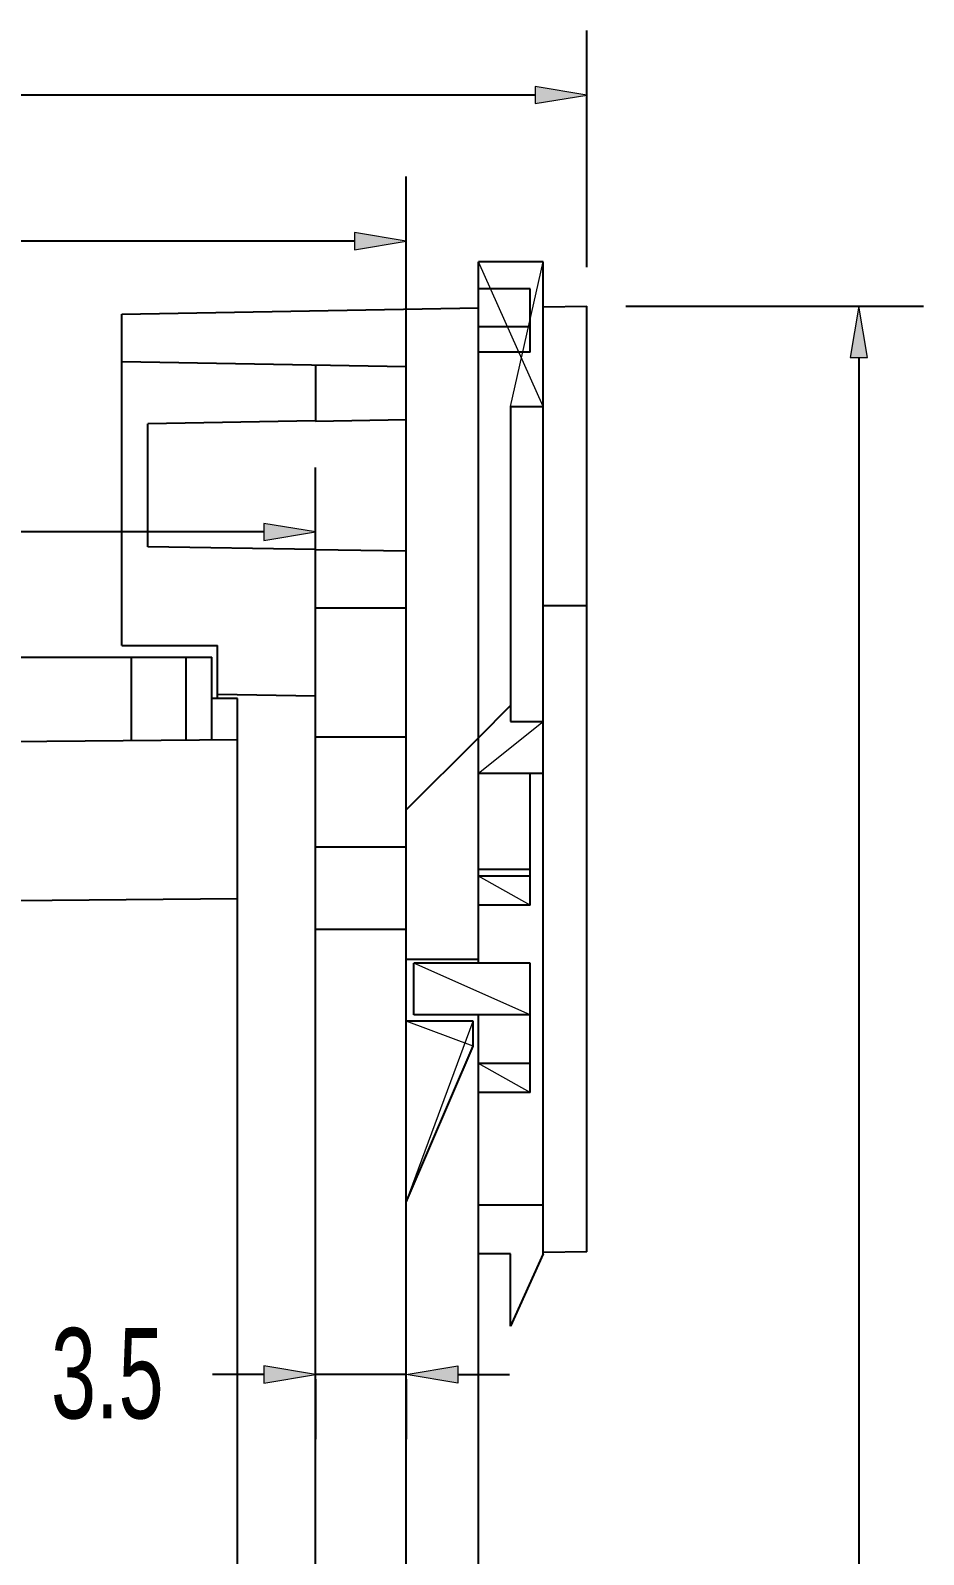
# Model space of a CAD drawing. Header units: inches. Extents: x 0 to 800, y 356 to 444.
# Drawn here: x 567.12 to 574.38, y 408.56 to 420.95 of the extents above; entities that cross this region are included whole.
import ezdxf

# ---------------------------------------------------------------- set-up
doc = ezdxf.new("R2010")
doc.units = ezdxf.units.IN
doc.header["$MEASUREMENT"] = 0
doc.layers.add('06___PRT_ALL_SURFS', color=7, linetype='Continuous')
pattern_1 = [(45, (0, 0), (-7.07107, 7.07107), [])]

# ---------------------------------------------------------------- blocks, each defined once
blk = doc.blocks.new('block 1694')
at = {"color": 7, "lineweight": 25, "true_color": 0xffffff}
blk.add_lwpolyline([(567.867, 418.255), (567.867, 418.643)], dxfattribs=at)
blk = doc.blocks.new('block 1695')
at = {"color": 7, "lineweight": 25, "true_color": 0xffffff}
blk.add_lwpolyline([(567.867, 418.643), (570.764, 418.693)], dxfattribs=at)
blk = doc.blocks.new('block 1696')
at = {"color": 7, "lineweight": 25, "true_color": 0xffffff}
blk.add_lwpolyline([(570.764, 413.399), (570.764, 418.693)], dxfattribs=at)
blk = doc.blocks.new('block 1697')
at = {"color": 7, "lineweight": 25, "true_color": 0xffffff}
blk.add_lwpolyline([(570.764, 413.399), (570.177, 413.399)], dxfattribs=at)
blk = doc.blocks.new('block 1698')
at = {"color": 7, "lineweight": 25, "true_color": 0xffffff}
blk.add_lwpolyline([(570.177, 413.399), (570.177, 418.215)], dxfattribs=at)
blk = doc.blocks.new('block 1699')
at = {"color": 7, "lineweight": 25, "true_color": 0xffffff}
blk.add_lwpolyline([(570.177, 418.215), (567.867, 418.255)], dxfattribs=at)
blk = doc.blocks.new('block 1704')
at = {"color": 7, "lineweight": 25, "true_color": 0xffffff}
blk.add_lwpolyline([(570.722, 412.896), (570.177, 412.896)], dxfattribs=at)
blk = doc.blocks.new('block 1705')
at = {"color": 7, "lineweight": 25, "true_color": 0xffffff}
blk.add_lwpolyline([(570.722, 412.693), (570.722, 412.896)], dxfattribs=at)
blk = doc.blocks.new('block 1706')
at = {"color": 7, "lineweight": 25, "true_color": 0xffffff}
blk.add_lwpolyline([(570.177, 411.426), (570.722, 412.693)], dxfattribs=at)
blk = doc.blocks.new('block 1707')
at = {"color": 7, "lineweight": 25, "true_color": 0xffffff}
blk.add_lwpolyline([(570.177, 411.426), (570.177, 412.896)], dxfattribs=at)
blk = doc.blocks.new('block 1708')
at = {"true_color": 0x000000}
h = blk.add_hatch(dxfattribs=at)
h.set_pattern_fill('AI_USER_DEFINED_HATCH', color=18, scale=10, angle=45, style=0, pattern_type=0)
h.set_pattern_definition(pattern_1)
edge = h.paths.add_edge_path()
edge.add_spline(control_points=[(567.867, 395.498), (567.867, 395.498), (567.867, 395.886), (567.867, 395.886), (567.867, 395.886), (570.177, 395.926), (570.177, 395.926), (570.177, 395.926), (567.867, 395.886), (567.867, 395.886), (567.867, 395.886), (570.177, 395.926), (570.177, 395.926), (570.177, 395.926), (570.177, 403.397), (570.177, 403.397), (570.177, 403.397), (571.016, 403.382), (571.016, 403.382), (571.016, 403.382), (571.016, 403.492), (571.016, 403.492), (571.016, 403.492), (571.226, 403.912), (571.226, 403.912), (571.226, 403.912), (571.646, 403.912), (571.646, 403.912), (571.646, 403.912), (571.646, 402.803), (571.646, 402.803), (571.646, 402.803), (571.646, 403.912), (571.646, 403.912), (571.646, 403.912), (570.764, 402.757), (570.764, 402.757), (570.764, 402.757), (571.646, 402.803), (571.646, 402.803), (571.646, 402.803), (570.764, 396.062), (570.764, 396.062), (570.764, 396.062), (570.764, 402.757), (570.764, 402.757), (570.764, 402.757), (570.764, 396.062), (570.764, 396.062), (570.764, 396.062), (571.646, 396.016), (571.646, 396.016), (571.646, 396.016), (571.646, 395.433), (571.646, 395.433), (571.646, 395.433), (571.646, 396.016), (571.646, 396.016), (571.646, 396.016), (567.867, 395.498), (567.867, 395.498), (567.867, 395.498), (571.646, 395.433), (571.646, 395.433), (571.646, 395.433), (567.867, 395.498), (567.867, 395.498)], knot_values=[0, 0, 0, 0, 1, 1, 1, 2, 2, 2, 3, 3, 3, 4, 4, 4, 5, 5, 5, 6, 6, 6, 7, 7, 7, 8, 8, 8, 9, 9, 9, 10, 10, 10, 11, 11, 11, 12, 12, 12, 13, 13, 13, 14, 14, 14, 15, 15, 15, 16, 16, 16, 17, 17, 17, 18, 18, 18, 19, 19, 19, 20, 20, 20, 21, 21, 21, 22, 22, 22, 22], degree=3, periodic=1)
edge = h.paths.add_edge_path()
edge.add_spline(control_points=[(567.867, 418.255), (567.867, 418.255), (567.867, 418.643), (567.867, 418.643), (567.867, 418.643), (570.764, 418.693), (570.764, 418.693), (570.764, 418.693), (570.764, 413.399), (570.764, 413.399), (570.764, 413.399), (570.764, 418.693), (570.764, 418.693), (570.764, 418.693), (570.764, 413.399), (570.764, 413.399), (570.764, 413.399), (570.177, 413.399), (570.177, 413.399), (570.177, 413.399), (570.177, 418.215), (570.177, 418.215), (570.177, 418.215), (567.867, 418.255), (567.867, 418.255), (567.867, 418.255), (567.867, 418.255), (567.867, 418.255)], knot_values=[0, 0, 0, 0, 1, 1, 1, 2, 2, 2, 3, 3, 3, 4, 4, 4, 5, 5, 5, 6, 6, 6, 7, 7, 7, 8, 8, 8, 9, 9, 9, 9], degree=3, periodic=1)
edge = h.paths.add_edge_path()
edge.add_spline(control_points=[(570.764, 404.038), (570.764, 404.038), (570.177, 404.038), (570.177, 404.038), (570.177, 404.038), (570.177, 408.13), (570.177, 408.13), (570.177, 408.13), (570.764, 408.13), (570.764, 408.13), (570.764, 408.13), (570.177, 408.13), (570.177, 408.13), (570.177, 408.13), (570.764, 404.038), (570.764, 404.038), (570.764, 404.038), (570.764, 408.13), (570.764, 408.13), (570.764, 408.13), (570.764, 404.038), (570.764, 404.038)], knot_values=[0, 0, 0, 0, 1, 1, 1, 2, 2, 2, 3, 3, 3, 4, 4, 4, 5, 5, 5, 6, 6, 6, 7, 7, 7, 7], degree=3, periodic=1)
edge = h.paths.add_edge_path()
edge.add_spline(control_points=[(570.722, 412.896), (570.722, 412.896), (570.177, 412.896), (570.177, 412.896), (570.177, 412.896), (570.722, 412.693), (570.722, 412.693), (570.722, 412.693), (570.722, 412.896), (570.722, 412.896), (570.722, 412.896), (570.177, 411.426), (570.177, 411.426), (570.177, 411.426), (570.722, 412.693), (570.722, 412.693), (570.722, 412.693), (570.177, 411.426), (570.177, 411.426), (570.177, 411.426), (570.177, 412.896), (570.177, 412.896), (570.177, 412.896), (570.722, 412.896), (570.722, 412.896)], knot_values=[0, 0, 0, 0, 1, 1, 1, 2, 2, 2, 3, 3, 3, 4, 4, 4, 5, 5, 5, 6, 6, 6, 7, 7, 7, 8, 8, 8, 8], degree=3, periodic=1)
at = {"lineweight": 0}
for points, knots in [([(567.867, 418.255), (567.867, 418.255), (567.867, 418.643), (567.867, 418.643), (567.867, 418.643), (570.764, 418.693), (570.764, 418.693), (570.764, 418.693), (570.764, 413.399), (570.764, 413.399), (570.764, 413.399), (570.764, 418.693), (570.764, 418.693), (570.764, 418.693), (570.764, 413.399), (570.764, 413.399), (570.764, 413.399), (570.177, 413.399), (570.177, 413.399), (570.177, 413.399), (570.177, 418.215), (570.177, 418.215), (570.177, 418.215), (567.867, 418.255), (567.867, 418.255), (567.867, 418.255), (567.867, 418.255), (567.867, 418.255)], [0, 0, 0, 0, 1, 1, 1, 2, 2, 2, 3, 3, 3, 4, 4, 4, 5, 5, 5, 6, 6, 6, 7, 7, 7, 8, 8, 8, 9, 9, 9, 9]), ([(570.722, 412.896), (570.722, 412.896), (570.177, 412.896), (570.177, 412.896), (570.177, 412.896), (570.722, 412.693), (570.722, 412.693), (570.722, 412.693), (570.722, 412.896), (570.722, 412.896), (570.722, 412.896), (570.177, 411.426), (570.177, 411.426), (570.177, 411.426), (570.722, 412.693), (570.722, 412.693), (570.722, 412.693), (570.177, 411.426), (570.177, 411.426), (570.177, 411.426), (570.177, 412.896), (570.177, 412.896), (570.177, 412.896), (570.722, 412.896), (570.722, 412.896)], [0, 0, 0, 0, 1, 1, 1, 2, 2, 2, 3, 3, 3, 4, 4, 4, 5, 5, 5, 6, 6, 6, 7, 7, 7, 8, 8, 8, 8])]:
    blk.add_open_spline(points, degree=3, knots=knots, dxfattribs=at)
blk = doc.blocks.new('block 1709')
at = {"color": 7, "lineweight": 25, "true_color": 0xffffff}
blk.add_lwpolyline([(571.289, 411.006), (571.289, 411.405)], dxfattribs=at)
blk = doc.blocks.new('block 1710')
at = {"color": 7, "lineweight": 25, "true_color": 0xffffff}
blk.add_lwpolyline([(571.289, 411.006), (571.026, 410.419)], dxfattribs=at)
blk = doc.blocks.new('block 1711')
at = {"color": 7, "lineweight": 25, "true_color": 0xffffff}
blk.add_lwpolyline([(571.026, 410.419), (571.026, 411.006)], dxfattribs=at)
blk = doc.blocks.new('block 1712')
at = {"color": 7, "lineweight": 25, "true_color": 0xffffff}
blk.add_lwpolyline([(571.026, 411.006), (570.764, 411.006)], dxfattribs=at)
blk = doc.blocks.new('block 1713')
at = {"color": 7, "lineweight": 25, "true_color": 0xffffff}
blk.add_lwpolyline([(570.764, 411.006), (570.764, 411.405)], dxfattribs=at)
blk = doc.blocks.new('block 1714')
at = {"color": 7, "lineweight": 25, "true_color": 0xffffff}
blk.add_lwpolyline([(570.764, 411.405), (571.289, 411.405)], dxfattribs=at)
blk = doc.blocks.new('block 1715')
at = {"color": 7, "lineweight": 25, "true_color": 0xffffff}
blk.add_lwpolyline([(571.289, 414.911), (571.289, 415.331)], dxfattribs=at)
blk = doc.blocks.new('block 1716')
at = {"color": 7, "lineweight": 25, "true_color": 0xffffff}
blk.add_lwpolyline([(570.764, 414.911), (571.289, 414.911)], dxfattribs=at)
blk = doc.blocks.new('block 1717')
at = {"color": 7, "lineweight": 25, "true_color": 0xffffff}
blk.add_lwpolyline([(570.764, 414.911), (570.764, 418.333)], dxfattribs=at)
blk = doc.blocks.new('block 1718')
at = {"color": 7, "lineweight": 25, "true_color": 0xffffff}
blk.add_lwpolyline([(571.184, 418.333), (570.764, 418.333)], dxfattribs=at)
blk = doc.blocks.new('block 1719')
at = {"color": 7, "lineweight": 25, "true_color": 0xffffff}
blk.add_lwpolyline([(571.184, 418.333), (571.184, 418.849)], dxfattribs=at)
blk = doc.blocks.new('block 1720')
at = {"color": 7, "lineweight": 25, "true_color": 0xffffff}
blk.add_lwpolyline([(571.184, 418.849), (570.764, 418.849)], dxfattribs=at)
blk = doc.blocks.new('block 1721')
at = {"color": 7, "lineweight": 25, "true_color": 0xffffff}
blk.add_lwpolyline([(570.764, 418.849), (570.764, 419.067)], dxfattribs=at)
blk = doc.blocks.new('block 1722')
at = {"color": 7, "lineweight": 25, "true_color": 0xffffff}
blk.add_lwpolyline([(571.289, 419.067), (570.764, 419.067)], dxfattribs=at)
blk = doc.blocks.new('block 1723')
at = {"color": 7, "lineweight": 25, "true_color": 0xffffff}
blk.add_lwpolyline([(571.289, 417.892), (571.289, 419.067)], dxfattribs=at)
blk = doc.blocks.new('block 1724')
at = {"color": 7, "lineweight": 25, "true_color": 0xffffff}
blk.add_lwpolyline([(571.026, 417.892), (571.289, 417.892)], dxfattribs=at)
blk = doc.blocks.new('block 1725')
at = {"color": 7, "lineweight": 25, "true_color": 0xffffff}
blk.add_lwpolyline([(571.026, 417.892), (571.026, 415.331)], dxfattribs=at)
blk = doc.blocks.new('block 1726')
at = {"color": 7, "lineweight": 25, "true_color": 0xffffff}
blk.add_lwpolyline([(571.026, 415.331), (571.289, 415.331)], dxfattribs=at)
blk = doc.blocks.new('block 1727')
at = {"color": 7, "lineweight": 25, "true_color": 0xffffff}
blk.add_lwpolyline([(570.764, 412.316), (570.764, 412.552)], dxfattribs=at)
blk = doc.blocks.new('block 1728')
at = {"color": 7, "lineweight": 25, "true_color": 0xffffff}
blk.add_lwpolyline([(571.184, 412.552), (570.764, 412.552)], dxfattribs=at)
blk = doc.blocks.new('block 1729')
at = {"color": 7, "lineweight": 25, "true_color": 0xffffff}
blk.add_lwpolyline([(571.184, 412.316), (571.184, 412.552)], dxfattribs=at)
blk = doc.blocks.new('block 1730')
at = {"color": 7, "lineweight": 25, "true_color": 0xffffff}
blk.add_lwpolyline([(571.184, 412.316), (570.764, 412.316)], dxfattribs=at)
blk = doc.blocks.new('block 1731')
at = {"color": 7, "lineweight": 25, "true_color": 0xffffff}
blk.add_lwpolyline([(570.764, 413.838), (570.764, 414.074)], dxfattribs=at)
blk = doc.blocks.new('block 1732')
at = {"color": 7, "lineweight": 25, "true_color": 0xffffff}
blk.add_lwpolyline([(571.184, 414.074), (570.764, 414.074)], dxfattribs=at)
blk = doc.blocks.new('block 1733')
at = {"color": 7, "lineweight": 25, "true_color": 0xffffff}
blk.add_lwpolyline([(571.184, 413.838), (571.184, 414.074)], dxfattribs=at)
blk = doc.blocks.new('block 1734')
at = {"color": 7, "lineweight": 25, "true_color": 0xffffff}
blk.add_lwpolyline([(571.184, 413.838), (570.764, 413.838)], dxfattribs=at)
blk = doc.blocks.new('block 1735')
at = {"color": 7, "lineweight": 25, "true_color": 0xffffff}
blk.add_lwpolyline([(571.184, 412.948), (571.184, 413.368)], dxfattribs=at)
blk = doc.blocks.new('block 1736')
at = {"color": 7, "lineweight": 25, "true_color": 0xffffff}
blk.add_lwpolyline([(571.184, 412.948), (570.239, 412.948)], dxfattribs=at)
blk = doc.blocks.new('block 1737')
at = {"color": 7, "lineweight": 25, "true_color": 0xffffff}
blk.add_lwpolyline([(570.239, 412.948), (570.239, 413.368)], dxfattribs=at)
blk = doc.blocks.new('block 1738')
at = {"color": 7, "lineweight": 25, "true_color": 0xffffff}
blk.add_lwpolyline([(571.184, 413.368), (570.239, 413.368)], dxfattribs=at)
blk = doc.blocks.new('block 1739')
at = {"true_color": 0x000000}
h = blk.add_hatch(dxfattribs=at)
h.set_pattern_fill('AI_USER_DEFINED_HATCH', color=18, scale=10, angle=45, style=0, pattern_type=0)
h.set_pattern_definition(pattern_1)
edge = h.paths.add_edge_path()
edge.add_spline(control_points=[(571.289, 411.007), (571.289, 411.007), (571.289, 411.405), (571.289, 411.405), (571.289, 411.405), (571.289, 411.007), (571.289, 411.007), (571.289, 411.007), (571.026, 410.419), (571.026, 410.419), (571.026, 410.419), (571.026, 411.007), (571.026, 411.007), (571.026, 411.007), (570.764, 411.007), (570.764, 411.007), (570.764, 411.007), (570.764, 411.405), (570.764, 411.405), (570.764, 411.405), (571.289, 411.405), (571.289, 411.405), (571.289, 411.405), (571.289, 411.007), (571.289, 411.007)], knot_values=[0, 0, 0, 0, 1, 1, 1, 2, 2, 2, 3, 3, 3, 4, 4, 4, 5, 5, 5, 6, 6, 6, 7, 7, 7, 8, 8, 8, 8], degree=3, periodic=1)
edge = h.paths.add_edge_path()
edge.add_spline(control_points=[(571.289, 414.911), (571.289, 414.911), (571.289, 415.331), (571.289, 415.331), (571.289, 415.331), (570.764, 414.911), (570.764, 414.911), (570.764, 414.911), (571.289, 414.911), (571.289, 414.911), (571.289, 414.911), (570.764, 414.911), (570.764, 414.911), (570.764, 414.911), (570.764, 418.333), (570.764, 418.333), (570.764, 418.333), (571.184, 418.333), (571.184, 418.333), (571.184, 418.333), (570.764, 418.333), (570.764, 418.333), (570.764, 418.333), (571.184, 418.333), (571.184, 418.333), (571.184, 418.333), (571.184, 418.849), (571.184, 418.849), (571.184, 418.849), (570.764, 418.849), (570.764, 418.849), (570.764, 418.849), (570.764, 419.067), (570.764, 419.067), (570.764, 419.067), (571.289, 419.067), (571.289, 419.067), (571.289, 419.067), (570.764, 419.067), (570.764, 419.067), (570.764, 419.067), (571.289, 417.892), (571.289, 417.892), (571.289, 417.892), (571.289, 419.067), (571.289, 419.067), (571.289, 419.067), (571.026, 417.892), (571.026, 417.892), (571.026, 417.892), (571.289, 417.892), (571.289, 417.892), (571.289, 417.892), (571.026, 417.892), (571.026, 417.892), (571.026, 417.892), (571.026, 415.331), (571.026, 415.331), (571.026, 415.331), (571.289, 415.331), (571.289, 415.331), (571.289, 415.331), (571.289, 414.911), (571.289, 414.911)], knot_values=[0, 0, 0, 0, 1, 1, 1, 2, 2, 2, 3, 3, 3, 4, 4, 4, 5, 5, 5, 6, 6, 6, 7, 7, 7, 8, 8, 8, 9, 9, 9, 10, 10, 10, 11, 11, 11, 12, 12, 12, 13, 13, 13, 14, 14, 14, 15, 15, 15, 16, 16, 16, 17, 17, 17, 18, 18, 18, 19, 19, 19, 20, 20, 20, 21, 21, 21, 21], degree=3, periodic=1)
edge = h.paths.add_edge_path()
edge.add_spline(control_points=[(570.764, 412.316), (570.764, 412.316), (570.764, 412.552), (570.764, 412.552), (570.764, 412.552), (571.184, 412.552), (571.184, 412.552), (571.184, 412.552), (570.764, 412.552), (570.764, 412.552), (570.764, 412.552), (571.184, 412.316), (571.184, 412.316), (571.184, 412.316), (571.184, 412.552), (571.184, 412.552), (571.184, 412.552), (571.184, 412.316), (571.184, 412.316), (571.184, 412.316), (570.764, 412.316), (570.764, 412.316), (570.764, 412.316), (570.764, 412.316), (570.764, 412.316)], knot_values=[0, 0, 0, 0, 1, 1, 1, 2, 2, 2, 3, 3, 3, 4, 4, 4, 5, 5, 5, 6, 6, 6, 7, 7, 7, 8, 8, 8, 8], degree=3, periodic=1)
edge = h.paths.add_edge_path()
edge.add_spline(control_points=[(570.764, 413.838), (570.764, 413.838), (570.764, 414.074), (570.764, 414.074), (570.764, 414.074), (571.184, 414.074), (571.184, 414.074), (571.184, 414.074), (570.764, 414.074), (570.764, 414.074), (570.764, 414.074), (571.184, 413.838), (571.184, 413.838), (571.184, 413.838), (571.184, 414.074), (571.184, 414.074), (571.184, 414.074), (571.184, 413.838), (571.184, 413.838), (571.184, 413.838), (570.764, 413.838), (570.764, 413.838), (570.764, 413.838), (570.764, 413.838), (570.764, 413.838)], knot_values=[0, 0, 0, 0, 1, 1, 1, 2, 2, 2, 3, 3, 3, 4, 4, 4, 5, 5, 5, 6, 6, 6, 7, 7, 7, 8, 8, 8, 8], degree=3, periodic=1)
edge = h.paths.add_edge_path()
edge.add_spline(control_points=[(571.184, 412.948), (571.184, 412.948), (571.184, 413.368), (571.184, 413.368), (571.184, 413.368), (571.184, 412.948), (571.184, 412.948), (571.184, 412.948), (570.239, 412.948), (570.239, 412.948), (570.239, 412.948), (570.239, 413.368), (570.239, 413.368), (570.239, 413.368), (571.184, 413.368), (571.184, 413.368), (571.184, 413.368), (570.239, 413.368), (570.239, 413.368), (570.239, 413.368), (571.184, 412.948), (571.184, 412.948)], knot_values=[0, 0, 0, 0, 1, 1, 1, 2, 2, 2, 3, 3, 3, 4, 4, 4, 5, 5, 5, 6, 6, 6, 7, 7, 7, 7], degree=3, periodic=1)
at = {"lineweight": 0}
for points, knots in [([(571.289, 414.911), (571.289, 414.911), (571.289, 415.331), (571.289, 415.331), (571.289, 415.331), (570.764, 414.911), (570.764, 414.911), (570.764, 414.911), (571.289, 414.911), (571.289, 414.911), (571.289, 414.911), (570.764, 414.911), (570.764, 414.911), (570.764, 414.911), (570.764, 418.333), (570.764, 418.333), (570.764, 418.333), (571.184, 418.333), (571.184, 418.333), (571.184, 418.333), (570.764, 418.333), (570.764, 418.333), (570.764, 418.333), (571.184, 418.333), (571.184, 418.333), (571.184, 418.333), (571.184, 418.849), (571.184, 418.849), (571.184, 418.849), (570.764, 418.849), (570.764, 418.849), (570.764, 418.849), (570.764, 419.067), (570.764, 419.067), (570.764, 419.067), (571.289, 419.067), (571.289, 419.067), (571.289, 419.067), (570.764, 419.067), (570.764, 419.067), (570.764, 419.067), (571.289, 417.892), (571.289, 417.892), (571.289, 417.892), (571.289, 419.067), (571.289, 419.067), (571.289, 419.067), (571.026, 417.892), (571.026, 417.892), (571.026, 417.892), (571.289, 417.892), (571.289, 417.892), (571.289, 417.892), (571.026, 417.892), (571.026, 417.892), (571.026, 417.892), (571.026, 415.331), (571.026, 415.331), (571.026, 415.331), (571.289, 415.331), (571.289, 415.331), (571.289, 415.331), (571.289, 414.911), (571.289, 414.911)], [0, 0, 0, 0, 1, 1, 1, 2, 2, 2, 3, 3, 3, 4, 4, 4, 5, 5, 5, 6, 6, 6, 7, 7, 7, 8, 8, 8, 9, 9, 9, 10, 10, 10, 11, 11, 11, 12, 12, 12, 13, 13, 13, 14, 14, 14, 15, 15, 15, 16, 16, 16, 17, 17, 17, 18, 18, 18, 19, 19, 19, 20, 20, 20, 21, 21, 21, 21]), ([(570.764, 413.838), (570.764, 413.838), (570.764, 414.074), (570.764, 414.074), (570.764, 414.074), (571.184, 414.074), (571.184, 414.074), (571.184, 414.074), (570.764, 414.074), (570.764, 414.074), (570.764, 414.074), (571.184, 413.838), (571.184, 413.838), (571.184, 413.838), (571.184, 414.074), (571.184, 414.074), (571.184, 414.074), (571.184, 413.838), (571.184, 413.838), (571.184, 413.838), (570.764, 413.838), (570.764, 413.838), (570.764, 413.838), (570.764, 413.838), (570.764, 413.838)], [0, 0, 0, 0, 1, 1, 1, 2, 2, 2, 3, 3, 3, 4, 4, 4, 5, 5, 5, 6, 6, 6, 7, 7, 7, 8, 8, 8, 8]), ([(571.184, 412.948), (571.184, 412.948), (571.184, 413.368), (571.184, 413.368), (571.184, 413.368), (571.184, 412.948), (571.184, 412.948), (571.184, 412.948), (570.239, 412.948), (570.239, 412.948), (570.239, 412.948), (570.239, 413.368), (570.239, 413.368), (570.239, 413.368), (571.184, 413.368), (571.184, 413.368), (571.184, 413.368), (570.239, 413.368), (570.239, 413.368), (570.239, 413.368), (571.184, 412.948), (571.184, 412.948)], [0, 0, 0, 0, 1, 1, 1, 2, 2, 2, 3, 3, 3, 4, 4, 4, 5, 5, 5, 6, 6, 6, 7, 7, 7, 7]), ([(570.764, 412.316), (570.764, 412.316), (570.764, 412.552), (570.764, 412.552), (570.764, 412.552), (571.184, 412.552), (571.184, 412.552), (571.184, 412.552), (570.764, 412.552), (570.764, 412.552), (570.764, 412.552), (571.184, 412.316), (571.184, 412.316), (571.184, 412.316), (571.184, 412.552), (571.184, 412.552), (571.184, 412.552), (571.184, 412.316), (571.184, 412.316), (571.184, 412.316), (570.764, 412.316), (570.764, 412.316), (570.764, 412.316), (570.764, 412.316), (570.764, 412.316)], [0, 0, 0, 0, 1, 1, 1, 2, 2, 2, 3, 3, 3, 4, 4, 4, 5, 5, 5, 6, 6, 6, 7, 7, 7, 8, 8, 8, 8]), ([(571.289, 411.007), (571.289, 411.007), (571.289, 411.405), (571.289, 411.405), (571.289, 411.405), (571.289, 411.007), (571.289, 411.007), (571.289, 411.007), (571.026, 410.419), (571.026, 410.419), (571.026, 410.419), (571.026, 411.007), (571.026, 411.007), (571.026, 411.007), (570.764, 411.007), (570.764, 411.007), (570.764, 411.007), (570.764, 411.405), (570.764, 411.405), (570.764, 411.405), (571.289, 411.405), (571.289, 411.405), (571.289, 411.405), (571.289, 411.007), (571.289, 411.007)], [0, 0, 0, 0, 1, 1, 1, 2, 2, 2, 3, 3, 3, 4, 4, 4, 5, 5, 5, 6, 6, 6, 7, 7, 7, 8, 8, 8, 8])]:
    blk.add_open_spline(points, degree=3, knots=knots, dxfattribs=at)
blk = doc.blocks.new('block 1870')
at = {"color": 7, "lineweight": 25, "true_color": 0xffffff}
blk.add_lwpolyline([(567.867, 415.95), (567.867, 418.643)], dxfattribs=at)
blk = doc.blocks.new('block 1872')
at = {"color": 7, "lineweight": 25, "true_color": 0xffffff}
blk.add_lwpolyline([(567.946, 415.178), (567.946, 415.855)], dxfattribs=at)
blk = doc.blocks.new('block 1874')
at = {"color": 7, "lineweight": 25, "true_color": 0xffffff}
blk.add_lwpolyline([(568.077, 416.752), (568.077, 417.75)], dxfattribs=at)
blk = doc.blocks.new('block 1875')
at = {"color": 7, "lineweight": 25, "true_color": 0xffffff}
blk.add_lwpolyline([(570.177, 411.426), (570.722, 412.693)], dxfattribs=at)
blk = doc.blocks.new('block 1878')
at = {"color": 7, "lineweight": 25, "true_color": 0xffffff}
blk.add_lwpolyline([(568.387, 415.855), (568.387, 415.182)], dxfattribs=at)
blk = doc.blocks.new('block 1881')
at = {"color": 7, "lineweight": 25, "true_color": 0xffffff}
blk.add_lwpolyline([(568.597, 415.184), (568.597, 415.855)], dxfattribs=at)
blk = doc.blocks.new('block 1883')
at = {"color": 7, "lineweight": 25, "true_color": 0xffffff}
blk.add_lwpolyline([(568.645, 415.519), (568.645, 415.95)], dxfattribs=at)
blk = doc.blocks.new('block 1884')
at = {"color": 7, "lineweight": 25, "true_color": 0xffffff}
blk.add_lwpolyline([(568.807, 398.622), (568.807, 415.519)], dxfattribs=at)
blk = doc.blocks.new('block 1885')
at = {"color": 7, "lineweight": 25, "true_color": 0xffffff}
blk.add_lwpolyline([(571.646, 411.022), (571.289, 411.016)], dxfattribs=at)
blk = doc.blocks.new('block 1889')
at = {"color": 7, "lineweight": 25, "true_color": 0xffffff}
blk.add_lwpolyline([(569.441, 418.228), (569.441, 417.772)], dxfattribs=at)
blk = doc.blocks.new('block 1891')
at = {"color": 7, "lineweight": 25, "true_color": 0xffffff}
blk.add_lwpolyline([(569.441, 397.41), (569.441, 416.73)], dxfattribs=at)
blk = doc.blocks.new('block 1892')
at = {"color": 7, "lineweight": 25, "true_color": 0xffffff}
blk.add_lwpolyline([(571.289, 411.006), (571.026, 410.419)], dxfattribs=at)
blk = doc.blocks.new('block 1893')
at = {"color": 7, "lineweight": 25, "true_color": 0xffffff}
blk.add_lwpolyline([(571.026, 411.006), (570.764, 411.006)], dxfattribs=at)
blk = doc.blocks.new('block 1895')
at = {"color": 7, "lineweight": 25, "true_color": 0xffffff}
blk.add_lwpolyline([(570.764, 411.405), (571.289, 411.405)], dxfattribs=at)
blk = doc.blocks.new('block 1897')
at = {"color": 7, "lineweight": 25, "true_color": 0xffffff}
blk.add_lwpolyline([(570.177, 395.926), (570.177, 418.215)], dxfattribs=at)
blk = doc.blocks.new('block 1898')
at = {"color": 7, "lineweight": 25, "true_color": 0xffffff}
blk.add_lwpolyline([(570.239, 412.948), (570.239, 413.368)], dxfattribs=at)
blk = doc.blocks.new('block 1899')
at = {"color": 7, "lineweight": 25, "true_color": 0xffffff}
blk.add_lwpolyline([(570.722, 412.693), (570.722, 412.896)], dxfattribs=at)
blk = doc.blocks.new('block 1901')
at = {"color": 7, "lineweight": 25, "true_color": 0xffffff}
blk.add_lwpolyline([(570.764, 403.387), (570.764, 412.948)], dxfattribs=at)
blk = doc.blocks.new('block 1902')
at = {"color": 7, "lineweight": 25, "true_color": 0xffffff}
blk.add_lwpolyline([(570.764, 413.368), (570.764, 419.067)], dxfattribs=at)
blk = doc.blocks.new('block 1905')
at = {"color": 7, "lineweight": 25, "true_color": 0xffffff}
blk.add_lwpolyline([(571.184, 412.316), (570.764, 412.316)], dxfattribs=at)
blk = doc.blocks.new('block 1907')
at = {"color": 7, "lineweight": 25, "true_color": 0xffffff}
blk.add_lwpolyline([(571.184, 412.552), (570.764, 412.552)], dxfattribs=at)
blk = doc.blocks.new('block 1909')
at = {"color": 7, "lineweight": 25, "true_color": 0xffffff}
blk.add_lwpolyline([(571.026, 417.892), (571.026, 415.331)], dxfattribs=at)
blk = doc.blocks.new('block 1910')
at = {"color": 7, "lineweight": 25, "true_color": 0xffffff}
blk.add_lwpolyline([(571.026, 410.419), (571.026, 411.006)], dxfattribs=at)
blk = doc.blocks.new('block 1911')
at = {"color": 7, "lineweight": 25, "true_color": 0xffffff}
blk.add_lwpolyline([(571.184, 412.316), (571.184, 413.368)], dxfattribs=at)
blk = doc.blocks.new('block 1912')
at = {"color": 7, "lineweight": 25, "true_color": 0xffffff}
blk.add_lwpolyline([(571.184, 413.838), (571.184, 414.911)], dxfattribs=at)
blk = doc.blocks.new('block 1913')
at = {"color": 7, "lineweight": 25, "true_color": 0xffffff}
blk.add_lwpolyline([(571.184, 418.333), (571.184, 418.849)], dxfattribs=at)
blk = doc.blocks.new('block 1914')
at = {"color": 7, "lineweight": 25, "true_color": 0xffffff}
blk.add_lwpolyline([(571.289, 411.006), (571.289, 419.067)], dxfattribs=at)
blk = doc.blocks.new('block 1916')
at = {"color": 7, "lineweight": 25, "true_color": 0xffffff}
blk.add_lwpolyline([(571.646, 411.022), (571.646, 418.708)], dxfattribs=at)
blk = doc.blocks.new('block 1921')
at = {"color": 7, "lineweight": 25, "true_color": 0xffffff}
blk.add_lwpolyline([(570.722, 412.896), (570.177, 412.896)], dxfattribs=at)
blk = doc.blocks.new('block 1922')
at = {"color": 7, "lineweight": 25, "true_color": 0xffffff}
blk.add_lwpolyline([(571.184, 412.948), (570.239, 412.948)], dxfattribs=at)
blk = doc.blocks.new('block 1925')
at = {"color": 7, "lineweight": 25, "true_color": 0xffffff}
blk.add_lwpolyline([(571.184, 413.368), (570.239, 413.368)], dxfattribs=at)
blk = doc.blocks.new('block 1926')
at = {"color": 7, "lineweight": 25, "true_color": 0xffffff}
blk.add_lwpolyline([(570.764, 413.399), (570.177, 413.399)], dxfattribs=at)
blk = doc.blocks.new('block 1929')
at = {"color": 7, "lineweight": 25, "true_color": 0xffffff}
blk.add_lwpolyline([(562.174, 413.835), (568.807, 413.893)], dxfattribs=at)
blk = doc.blocks.new('block 1930')
at = {"color": 7, "lineweight": 25, "true_color": 0xffffff}
blk.add_lwpolyline([(570.177, 413.641), (569.441, 413.641)], dxfattribs=at)
blk = doc.blocks.new('block 1931')
at = {"color": 7, "lineweight": 25, "true_color": 0xffffff}
blk.add_lwpolyline([(571.184, 413.838), (570.764, 413.838)], dxfattribs=at)
blk = doc.blocks.new('block 1932')
at = {"color": 7, "lineweight": 25, "true_color": 0xffffff}
blk.add_lwpolyline([(571.184, 414.074), (570.764, 414.074)], dxfattribs=at)
blk = doc.blocks.new('block 1933')
at = {"color": 7, "lineweight": 25, "true_color": 0xffffff}
blk.add_lwpolyline([(570.177, 414.312), (569.441, 414.312)], dxfattribs=at)
blk = doc.blocks.new('block 1936')
at = {"color": 7, "lineweight": 25, "true_color": 0xffffff}
blk.add_lwpolyline([(559.822, 415.107), (568.807, 415.185)], dxfattribs=at)
blk = doc.blocks.new('block 1937')
at = {"color": 7, "lineweight": 25, "true_color": 0xffffff}
blk.add_lwpolyline([(570.764, 414.911), (571.289, 414.911)], dxfattribs=at)
blk = doc.blocks.new('block 1938')
at = {"color": 7, "lineweight": 25, "true_color": 0xffffff}
blk.add_lwpolyline([(570.177, 415.205), (569.441, 415.205)], dxfattribs=at)
blk = doc.blocks.new('block 1939')
at = {"color": 7, "lineweight": 25, "true_color": 0xffffff}
blk.add_lwpolyline([(571.026, 415.331), (571.289, 415.331)], dxfattribs=at)
blk = doc.blocks.new('block 1941')
at = {"color": 7, "lineweight": 25, "true_color": 0xffffff}
blk.add_lwpolyline([(568.807, 415.519), (568.597, 415.519)], dxfattribs=at)
blk = doc.blocks.new('block 1942')
at = {"color": 7, "lineweight": 25, "true_color": 0xffffff}
blk.add_lwpolyline([(559.193, 415.855), (568.597, 415.855)], dxfattribs=at)
blk = doc.blocks.new('block 1943')
at = {"color": 7, "lineweight": 25, "true_color": 0xffffff}
blk.add_lwpolyline([(567.867, 415.95), (568.645, 415.95)], dxfattribs=at)
blk = doc.blocks.new('block 1944')
at = {"color": 7, "lineweight": 25, "true_color": 0xffffff}
blk.add_lwpolyline([(570.177, 416.254), (569.441, 416.254)], dxfattribs=at)
blk = doc.blocks.new('block 1945')
at = {"color": 7, "lineweight": 25, "true_color": 0xffffff}
blk.add_lwpolyline([(568.645, 415.554), (569.441, 415.54)], dxfattribs=at)
blk = doc.blocks.new('block 1946')
at = {"color": 7, "lineweight": 25, "true_color": 0xffffff}
blk.add_lwpolyline([(571.289, 416.275), (571.646, 416.275)], dxfattribs=at)
blk = doc.blocks.new('block 1947')
at = {"color": 7, "lineweight": 25, "true_color": 0xffffff}
blk.add_lwpolyline([(569.441, 416.729), (568.077, 416.752)], dxfattribs=at)
blk = doc.blocks.new('block 1948')
at = {"color": 7, "lineweight": 25, "true_color": 0xffffff}
blk.add_lwpolyline([(569.441, 416.73), (570.177, 416.718)], dxfattribs=at)
blk = doc.blocks.new('block 1949')
at = {"color": 7, "lineweight": 25, "true_color": 0xffffff}
blk.add_lwpolyline([(569.441, 417.772), (570.177, 417.785)], dxfattribs=at)
blk = doc.blocks.new('block 1950')
at = {"color": 7, "lineweight": 25, "true_color": 0xffffff}
blk.add_lwpolyline([(569.441, 417.774), (568.077, 417.75)], dxfattribs=at)
blk = doc.blocks.new('block 1951')
at = {"color": 7, "lineweight": 25, "true_color": 0xffffff}
blk.add_lwpolyline([(571.026, 417.892), (571.289, 417.892)], dxfattribs=at)
blk = doc.blocks.new('block 1952')
at = {"color": 7, "lineweight": 25, "true_color": 0xffffff}
blk.add_lwpolyline([(567.867, 418.643), (570.764, 418.693)], dxfattribs=at)
blk = doc.blocks.new('block 1953')
at = {"color": 7, "lineweight": 25, "true_color": 0xffffff}
blk.add_lwpolyline([(571.289, 418.702), (571.646, 418.708)], dxfattribs=at)
blk = doc.blocks.new('block 1954')
at = {"color": 7, "lineweight": 25, "true_color": 0xffffff}
blk.add_lwpolyline([(571.184, 418.333), (570.764, 418.333)], dxfattribs=at)
blk = doc.blocks.new('block 1955')
at = {"color": 7, "lineweight": 25, "true_color": 0xffffff}
blk.add_lwpolyline([(570.764, 418.542), (571.184, 418.542)], dxfattribs=at)
blk = doc.blocks.new('block 1956')
at = {"color": 7, "lineweight": 25, "true_color": 0xffffff}
blk.add_lwpolyline([(571.184, 418.849), (570.764, 418.849)], dxfattribs=at)
blk = doc.blocks.new('block 1957')
at = {"color": 7, "lineweight": 25, "true_color": 0xffffff}
blk.add_lwpolyline([(570.177, 418.215), (567.867, 418.255)], dxfattribs=at)
blk = doc.blocks.new('block 1958')
at = {"color": 7, "lineweight": 25, "true_color": 0xffffff}
blk.add_lwpolyline([(571.289, 419.067), (570.764, 419.067)], dxfattribs=at)
blk = doc.blocks.new('block 3975')
at = {"color": 5, "lineweight": 25, "true_color": 0x0000ff}
blk.add_lwpolyline([(559.193, 416.17), (559.193, 420.947)], dxfattribs=at)
blk = doc.blocks.new('block 3976')
at = {"color": 5, "lineweight": 25, "true_color": 0x0000ff}
blk.add_lwpolyline([(571.646, 419.023), (571.646, 420.947)], dxfattribs=at)
blk = doc.blocks.new('block 3977')
at = {"color": 5, "lineweight": 25, "true_color": 0x0000ff}
blk.add_lwpolyline([(559.613, 420.422), (564.225, 420.422)], dxfattribs=at)
blk = doc.blocks.new('block 3978')
at = {"color": 5, "lineweight": 25, "true_color": 0x0000ff}
blk.add_lwpolyline([(571.226, 420.422), (566.614, 420.422)], dxfattribs=at)
blk = doc.blocks.new('block 3979')
at = {"true_color": 0x0000ff}
h = blk.add_hatch(color=5, dxfattribs=at)
h.dxf.hatch_style = 2
h.paths.add_polyline_path([(559.613, 420.492), (559.613, 420.353), (559.193, 420.422)])
at = {"lineweight": 0}
blk.add_lwpolyline([(559.613, 420.492), (559.613, 420.353), (559.193, 420.422), (559.613, 420.492)], dxfattribs=at)
blk = doc.blocks.new('block 3980')
at = {"true_color": 0x0000ff}
h = blk.add_hatch(color=5, dxfattribs=at)
h.dxf.hatch_style = 2
h.paths.add_polyline_path([(571.226, 420.492), (571.226, 420.353), (571.646, 420.422)])
at = {"lineweight": 0}
blk.add_lwpolyline([(571.226, 420.492), (571.226, 420.353), (571.646, 420.422), (571.226, 420.492)], dxfattribs=at)
blk = doc.blocks.new('block 3981')
at = {"color": 3, "true_color": 0x00ff00, "insert": (564.365, 420.055), "char_height": 0.7347, "attachment_point": 7}
blk.add_mtext('\\fAdobe Song Std L|b0|i0|c0|p34;\\W0.67;59.32', dxfattribs=at)
blk = doc.blocks.new('block 3982')
at = {"lineweight": 0}
blk.add_lwpolyline([(559.193, 415.855), (559.193, 415.855)], dxfattribs=at)
blk = doc.blocks.new('block 3983')
at = {"lineweight": 0}
blk.add_lwpolyline([(571.646, 418.708), (571.646, 418.708)], dxfattribs=at)
blk = doc.blocks.new('block 3984')
at = {"lineweight": 0}
blk.add_lwpolyline([(571.646, 420.422), (571.646, 420.422)], dxfattribs=at)
blk = doc.blocks.new('block 3974')
for name in ['block 3975', 'block 3976', 'block 3981', 'block 3979', 'block 3980', 'block 3977', 'block 3978', 'block 3984', 'block 3983', 'block 3982']:
    blk.add_blockref(name, (0, 0))
blk = doc.blocks.new('block 3986')
at = {"color": 5, "lineweight": 25, "true_color": 0x0000ff}
blk.add_lwpolyline([(571.961, 418.708), (574.381, 418.708)], dxfattribs=at)
blk = doc.blocks.new('block 3988')
at = {"color": 5, "lineweight": 25, "true_color": 0x0000ff}
blk.add_lwpolyline([(573.856, 418.289), (573.856, 408.464)], dxfattribs=at)
blk = doc.blocks.new('block 3990')
at = {"true_color": 0x0000ff}
h = blk.add_hatch(color=5, dxfattribs=at)
h.dxf.hatch_style = 2
h.paths.add_polyline_path([(573.786, 418.289), (573.927, 418.289), (573.856, 418.708)])
at = {"lineweight": 0}
blk.add_lwpolyline([(573.786, 418.289), (573.927, 418.289), (573.856, 418.708), (573.786, 418.289)], dxfattribs=at)
blk = doc.blocks.new('block 3993')
at = {"lineweight": 0}
blk.add_lwpolyline([(571.646, 418.708), (571.646, 418.708)], dxfattribs=at)
blk = doc.blocks.new('block 3985')
for name in ['block 3993', 'block 3986', 'block 3990', 'block 3988']:
    blk.add_blockref(name, (0, 0))
blk = doc.blocks.new('block 4032')
at = {"color": 5, "lineweight": 25, "true_color": 0x0000ff}
blk.add_lwpolyline([(562.174, 414.796), (562.174, 417.397)], dxfattribs=at)
blk = doc.blocks.new('block 4033')
at = {"color": 5, "lineweight": 25, "true_color": 0x0000ff}
blk.add_lwpolyline([(569.441, 415.691), (569.441, 417.397)], dxfattribs=at)
blk = doc.blocks.new('block 4034')
at = {"color": 5, "lineweight": 25, "true_color": 0x0000ff}
blk.add_lwpolyline([(562.594, 416.873), (564.613, 416.873)], dxfattribs=at)
blk = doc.blocks.new('block 4035')
at = {"color": 5, "lineweight": 25, "true_color": 0x0000ff}
blk.add_lwpolyline([(569.021, 416.873), (567.002, 416.873)], dxfattribs=at)
blk = doc.blocks.new('block 4036')
at = {"true_color": 0x0000ff}
h = blk.add_hatch(color=5, dxfattribs=at)
h.dxf.hatch_style = 2
h.paths.add_polyline_path([(562.594, 416.942), (562.594, 416.803), (562.174, 416.873)])
at = {"lineweight": 0}
blk.add_lwpolyline([(562.594, 416.942), (562.594, 416.803), (562.174, 416.873), (562.594, 416.942)], dxfattribs=at)
blk = doc.blocks.new('block 4037')
at = {"true_color": 0x0000ff}
h = blk.add_hatch(color=5, dxfattribs=at)
h.dxf.hatch_style = 2
h.paths.add_polyline_path([(569.021, 416.942), (569.021, 416.803), (569.441, 416.873)])
at = {"lineweight": 0}
blk.add_lwpolyline([(569.021, 416.942), (569.021, 416.803), (569.441, 416.873), (569.021, 416.942)], dxfattribs=at)
blk = doc.blocks.new('block 4038')
at = {"color": 3, "true_color": 0x00ff00, "insert": (564.753, 416.505), "char_height": 0.7347, "attachment_point": 7}
blk.add_mtext('\\fAdobe Song Std L|b0|i0|c0|p34;\\W0.67;34.62', dxfattribs=at)
blk = doc.blocks.new('block 4039')
at = {"lineweight": 0}
blk.add_lwpolyline([(562.174, 414.481), (562.174, 414.481)], dxfattribs=at)
blk = doc.blocks.new('block 4040')
at = {"lineweight": 0}
blk.add_lwpolyline([(569.441, 415.376), (569.441, 415.376)], dxfattribs=at)
blk = doc.blocks.new('block 4041')
at = {"lineweight": 0}
blk.add_lwpolyline([(569.441, 416.873), (569.441, 416.873)], dxfattribs=at)
blk = doc.blocks.new('block 4031')
for name in ['block 4032', 'block 4033', 'block 4038', 'block 4036', 'block 4034', 'block 4035', 'block 4037', 'block 4041', 'block 4040', 'block 4039']:
    blk.add_blockref(name, (0, 0))
blk = doc.blocks.new('block 4043')
at = {"color": 5, "lineweight": 25, "true_color": 0x0000ff}
blk.add_lwpolyline([(570.177, 409.988), (570.177, 409.5)], dxfattribs=at)
blk = doc.blocks.new('block 4044')
at = {"color": 5, "lineweight": 25, "true_color": 0x0000ff}
blk.add_lwpolyline([(569.441, 409.988), (569.441, 409.5)], dxfattribs=at)
blk = doc.blocks.new('block 4045')
at = {"color": 5, "lineweight": 25, "true_color": 0x0000ff}
blk.add_lwpolyline([(570.597, 410.025), (571.016, 410.025)], dxfattribs=at)
blk = doc.blocks.new('block 4046')
at = {"color": 5, "lineweight": 25, "true_color": 0x0000ff}
blk.add_lwpolyline([(569.021, 410.025), (568.603, 410.025)], dxfattribs=at)
blk = doc.blocks.new('block 4047')
at = {"color": 5, "lineweight": 25, "true_color": 0x0000ff}
blk.add_lwpolyline([(570.177, 410.025), (569.441, 410.025)], dxfattribs=at)
blk = doc.blocks.new('block 4048')
at = {"true_color": 0x0000ff}
h = blk.add_hatch(color=5, dxfattribs=at)
h.dxf.hatch_style = 2
h.paths.add_polyline_path([(570.597, 410.095), (570.597, 409.955), (570.177, 410.025)])
at = {"lineweight": 0}
blk.add_lwpolyline([(570.597, 410.095), (570.597, 409.955), (570.177, 410.025), (570.597, 410.095)], dxfattribs=at)
blk = doc.blocks.new('block 4049')
at = {"true_color": 0x0000ff}
h = blk.add_hatch(color=5, dxfattribs=at)
h.dxf.hatch_style = 2
h.paths.add_polyline_path([(569.021, 410.095), (569.021, 409.955), (569.441, 410.025)])
at = {"lineweight": 0}
blk.add_lwpolyline([(569.021, 410.095), (569.021, 409.955), (569.441, 410.025), (569.021, 410.095)], dxfattribs=at)
blk = doc.blocks.new('block 4050')
at = {"color": 3, "true_color": 0x00ff00, "insert": (567.291, 409.658), "char_height": 0.7347, "attachment_point": 7}
blk.add_mtext('\\fAdobe Song Std L|b0|i0|c0|p34;\\W0.67;3.5', dxfattribs=at)
blk = doc.blocks.new('block 4051')
at = {"lineweight": 0}
blk.add_lwpolyline([(570.177, 410.303), (570.177, 410.303)], dxfattribs=at)
blk = doc.blocks.new('block 4052')
at = {"lineweight": 0}
blk.add_lwpolyline([(569.441, 410.303), (569.441, 410.303)], dxfattribs=at)
blk = doc.blocks.new('block 4053')
at = {"lineweight": 0}
blk.add_lwpolyline([(569.441, 410.025), (569.441, 410.025)], dxfattribs=at)
blk = doc.blocks.new('block 4042')
for name in ['block 4050', 'block 4052', 'block 4051', 'block 4049', 'block 4048', 'block 4046', 'block 4047', 'block 4053', 'block 4044', 'block 4043', 'block 4045']:
    blk.add_blockref(name, (0, 0))
blk = doc.blocks.new('block 4055')
at = {"color": 5, "lineweight": 25, "true_color": 0x0000ff}
blk.add_lwpolyline([(559.822, 415.422), (559.822, 419.76)], dxfattribs=at)
blk = doc.blocks.new('block 4056')
at = {"color": 5, "lineweight": 25, "true_color": 0x0000ff}
blk.add_lwpolyline([(570.177, 418.1), (570.177, 419.76)], dxfattribs=at)
blk = doc.blocks.new('block 4057')
at = {"color": 5, "lineweight": 25, "true_color": 0x0000ff}
blk.add_lwpolyline([(560.242, 419.235), (563.805, 419.235)], dxfattribs=at)
blk = doc.blocks.new('block 4058')
at = {"color": 5, "lineweight": 25, "true_color": 0x0000ff}
blk.add_lwpolyline([(569.757, 419.235), (566.194, 419.235)], dxfattribs=at)
blk = doc.blocks.new('block 4059')
at = {"true_color": 0x0000ff}
h = blk.add_hatch(color=5, dxfattribs=at)
h.dxf.hatch_style = 2
h.paths.add_polyline_path([(560.242, 419.305), (560.242, 419.165), (559.822, 419.235)])
at = {"lineweight": 0}
blk.add_lwpolyline([(560.242, 419.305), (560.242, 419.165), (559.822, 419.235), (560.242, 419.305)], dxfattribs=at)
blk = doc.blocks.new('block 4060')
at = {"true_color": 0x0000ff}
h = blk.add_hatch(color=5, dxfattribs=at)
h.dxf.hatch_style = 2
h.paths.add_polyline_path([(569.757, 419.305), (569.757, 419.165), (570.177, 419.235)])
at = {"lineweight": 0}
blk.add_lwpolyline([(569.757, 419.305), (569.757, 419.165), (570.177, 419.235), (569.757, 419.305)], dxfattribs=at)
blk = doc.blocks.new('block 4061')
at = {"color": 3, "true_color": 0x00ff00, "insert": (563.945, 418.867), "char_height": 0.7347, "attachment_point": 7}
blk.add_mtext('\\fAdobe Song Std L|b0|i0|c0|p34;\\W0.67;49.32', dxfattribs=at)
blk = doc.blocks.new('block 4062')
at = {"lineweight": 0}
blk.add_lwpolyline([(559.822, 415.107), (559.822, 415.107)], dxfattribs=at)
blk = doc.blocks.new('block 4063')
at = {"lineweight": 0}
blk.add_lwpolyline([(570.177, 417.785), (570.177, 417.785)], dxfattribs=at)
blk = doc.blocks.new('block 4064')
at = {"lineweight": 0}
blk.add_lwpolyline([(570.177, 419.235), (570.177, 419.235)], dxfattribs=at)
blk = doc.blocks.new('block 4054')
for name in ['block 4055', 'block 4056', 'block 4061', 'block 4059', 'block 4057', 'block 4058', 'block 4060', 'block 4064', 'block 4063', 'block 4062']:
    blk.add_blockref(name, (0, 0))
blk = doc.blocks.new('block 4428')
at = {"layer": '06___PRT_ALL_SURFS', "color": 7, "lineweight": 25, "true_color": 0xffffff}
blk.add_lwpolyline([(571.184, 414.128), (570.764, 414.128)], dxfattribs=at)

msp = doc.modelspace()

# ---------------------------------------------------------------- block references
for name in ['block 3974', 'block 4054', 'block 1739', 'block 1721', 'block 1722', 'block 1902', 'block 1958', 'block 1723', 'block 1914', 'block 1720', 'block 1956', 'block 1719', 'block 1913', 'block 1695', 'block 1708', 'block 1952', 'block 1694', 'block 1870', 'block 1696', 'block 1953', 'block 1916', 'block 3985', 'block 1955', 'block 1699', 'block 1957', 'block 1717', 'block 1718', 'block 1954', 'block 1889', 'block 1698', 'block 1897', 'block 1724', 'block 1725', 'block 1909', 'block 1951', 'block 1950', 'block 1874', 'block 1949', 'block 4031', 'block 1947', 'block 1891', 'block 1948', 'block 1944', 'block 1946', 'block 1943', 'block 1883', 'block 1942', 'block 1872', 'block 1878', 'block 1881', 'block 1941', 'block 1945', 'block 1884', 'block 1726', 'block 1939', 'block 1715', 'block 1936', 'block 1938', 'block 1716', 'block 1937', 'block 1912', 'block 1933', 'block 1731', 'block 1732', 'block 1932', 'block 1733', 'block 1929', 'block 1734', 'block 1931', 'block 1930', 'block 1697', 'block 1926', 'block 1737', 'block 1738', 'block 1898', 'block 1925', 'block 1735', 'block 1911', 'block 1736', 'block 1922', 'block 1901', 'block 1704', 'block 1707', 'block 1921', 'block 1705', 'block 1899', 'block 1706', 'block 1875', 'block 1727', 'block 1728', 'block 1907', 'block 1729', 'block 1730', 'block 1905', 'block 1713', 'block 1714', 'block 1895', 'block 1709', 'block 1712', 'block 1893', 'block 1710', 'block 1711', 'block 1892', 'block 1910', 'block 1885', 'block 4042']:
    msp.add_blockref(name, (0, 0))
at = {"layer": '06___PRT_ALL_SURFS'}
msp.add_blockref('block 4428', (0, 0), dxfattribs=at)

doc.saveas('drawing.dxf')
